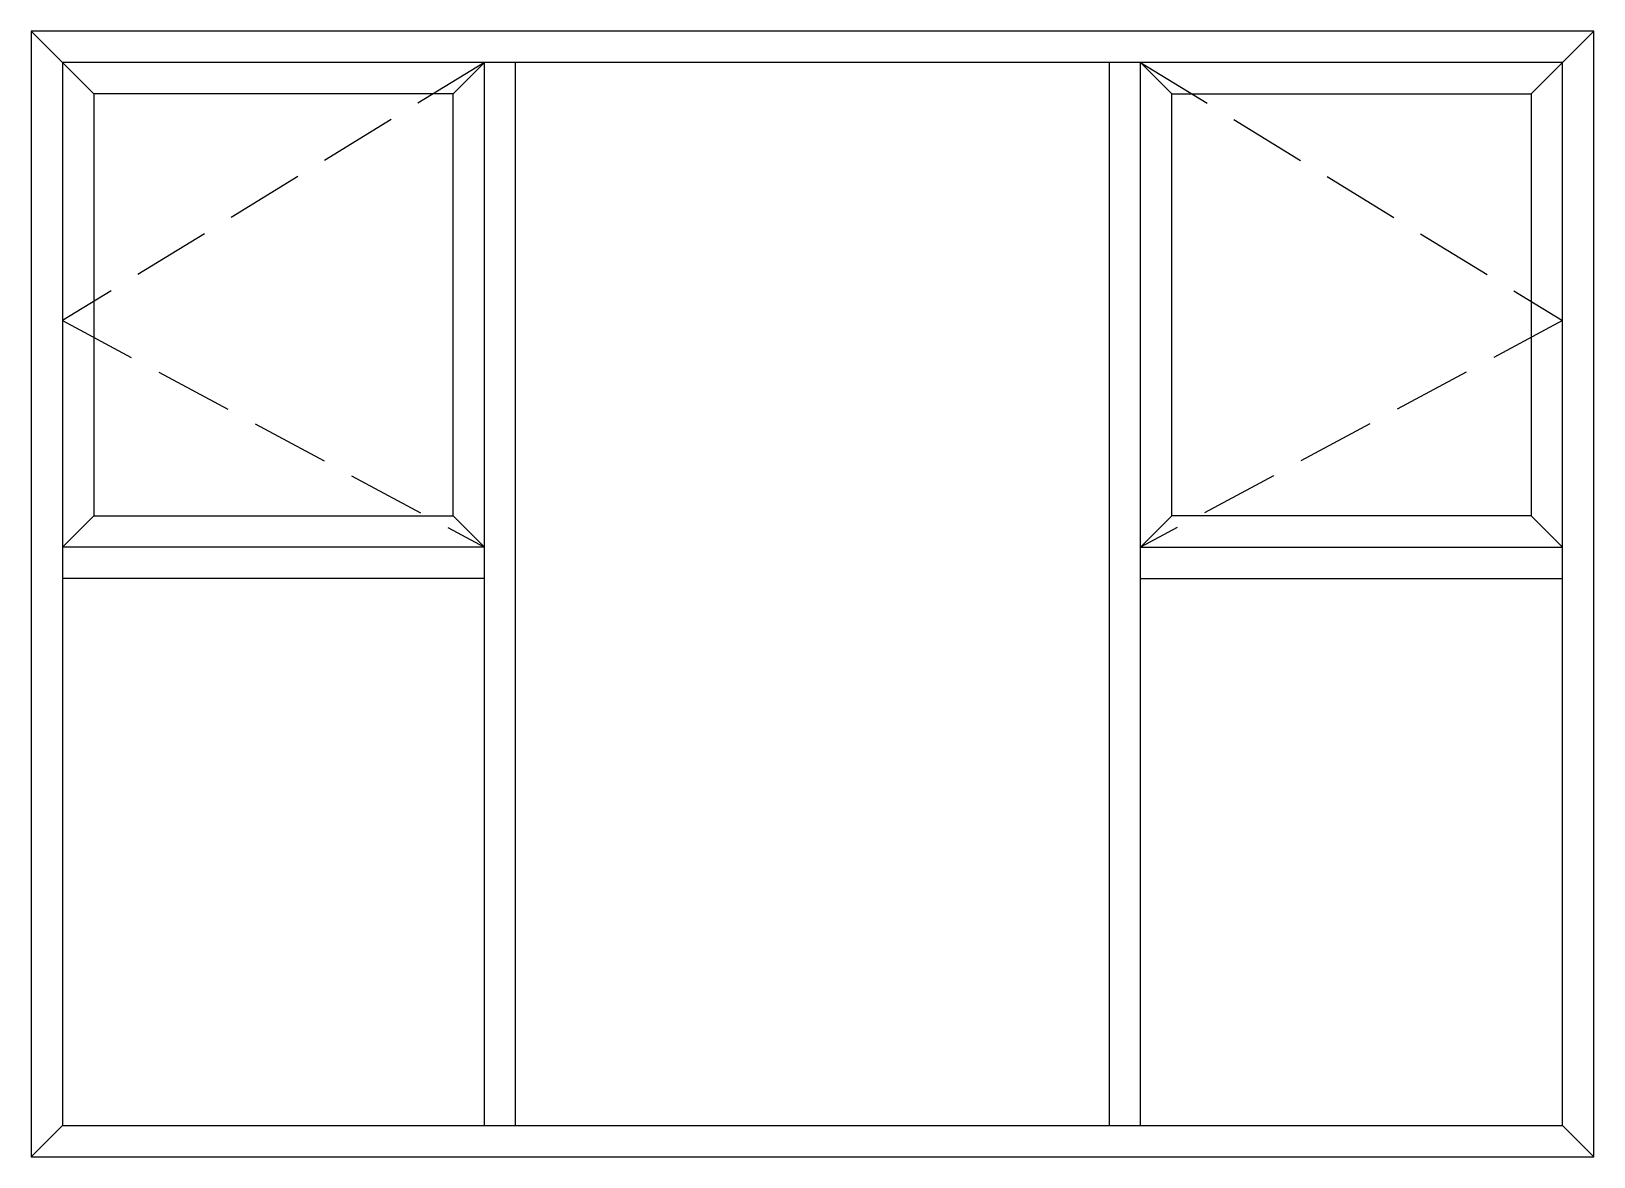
# Model space of a CAD drawing. Header units: millimetres. Extents: x 0 to 2500, y 0 to 1800.
import ezdxf

# ---------------------------------------------------------------- set-up
doc = ezdxf.new("R2010")
doc.units = ezdxf.units.MM
doc.linetypes.add('DASH', pattern=[0.35, 0.25, -0.1])
doc.layers.add('@F15_Gridline_Glass', color=134, linetype='Continuous')

msp = doc.modelspace()

# ---------------------------------------------------------------- linework, layer by layer
at = {"color": 136}
for p, q in [((0, 1800), (100, 1700)), ((2500, 1800), (2400, 1700)), ((725, 1750), (675, 1700)), ((725, 50), (725, 1750)), ((775, 50), (775, 1750)), ((1725, 50), (1725, 1750)), ((1775, 50), (1775, 1750)), ((1775, 1750), (1825, 1700)), ((50, 975), (100, 1025)), ((675, 1025), (725, 975)), ((1825, 1025), (1775, 975)), ((2400, 1025), (2450, 975)), ((725, 975), (50, 975)), ((1775, 975), (2450, 975)), ((725, 925), (50, 925)), ((1775, 925), (2450, 925)), ((0, 0), (50, 50)), ((2450, 50), (2500, 0))]:
    msp.add_line(p, q, dxfattribs=at)
for points in [[(0, 0), (2500, 0), (2500, 1800), (0, 1800)], [(50, 50), (2450, 50), (2450, 1750), (50, 1750)], [(100, 1025), (675, 1025), (675, 1700), (100, 1700)], [(2400, 1025), (1825, 1025), (1825, 1700), (2400, 1700)]]:
    msp.add_lwpolyline(points, close=True, dxfattribs=at)
at = {"layer": '@F15_Gridline_Glass', "color": 136, "linetype": 'DASH', "ltscale": 500}
for points in [[(725, 1750), (50, 1337.5), (725, 975)], [(1775, 1750), (2450, 1337.5), (1775, 975)]]:
    msp.add_lwpolyline(points, dxfattribs=at)

doc.saveas('drawing.dxf')
